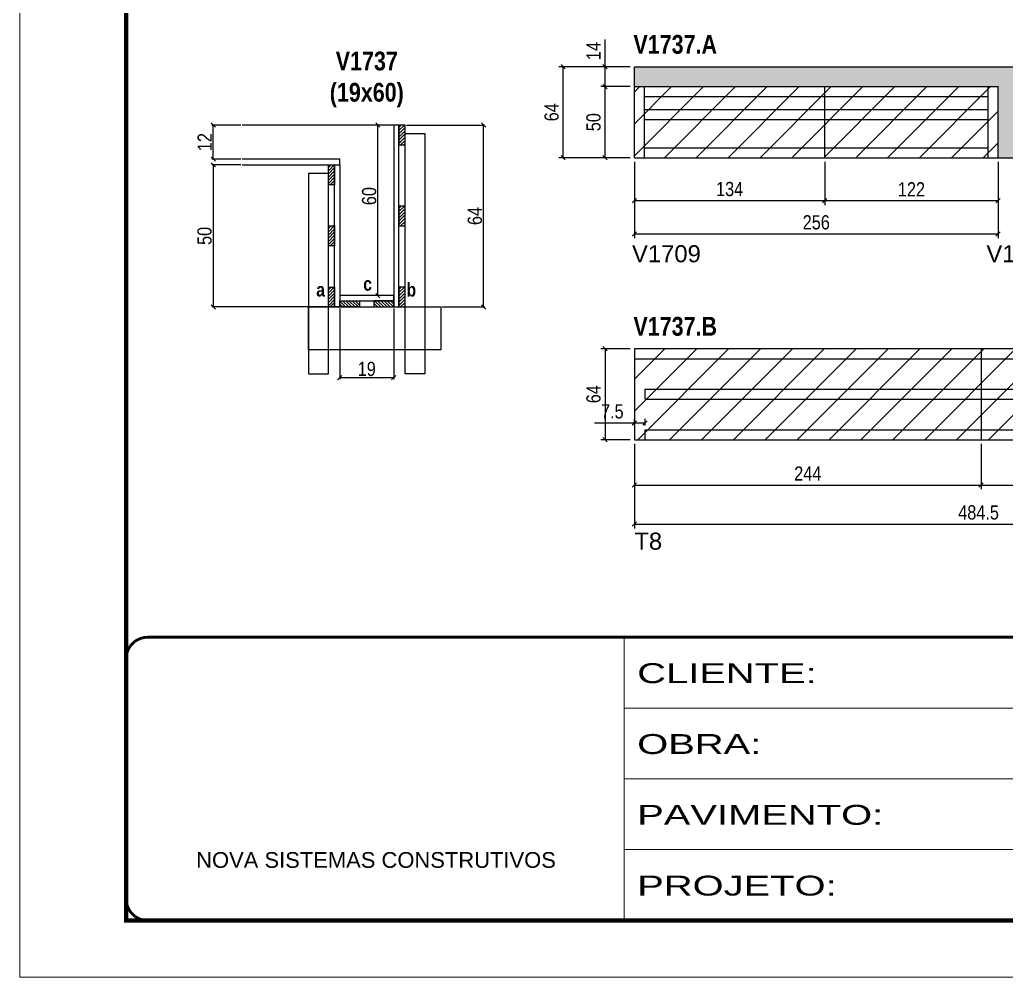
# Model space of a CAD drawing. Extents: x 3309 to 10008, y -2522 to 14608.
# Drawn here: x 3309 to 4004, y 6666 to 7340 of the extents above; entities that cross this region are included whole.
import ezdxf

# ---------------------------------------------------------------- set-up
doc = ezdxf.new("R2010")
doc.units = 0
doc.linetypes.add('CONTINUO', pattern=[0])
doc.linetypes.add('DASHED', pattern=[0.75, 0.5, -0.25])
for name, color, linetype in [('5', 5, 'Continuous'), ('COTA', 241, 'Continuous'), ('detalhes', 4, 'Continuous'), ('NOMENCLATURA', 7, 'Continuous'), ('Painéis', 200, 'Continuous'), ('SARR_2.2x7', 40, 'Continuous'), ('SARR_3.5x7', 81, 'Continuous')]:
    doc.layers.add(name, color=color, linetype=linetype)
for name, color, linetype, lineweight in [('CONCRETO', 251, 'Continuous', 25), ('Folhas', 255, 'Continuous', 9), ('Hachura', 251, 'Continuous', 9), ('SARRAFO DE PRESSAO', 251, 'DASHED', 9)]:
    doc.layers.add(name, color=color, linetype=linetype, lineweight=lineweight)
doc.styles.add('ARIAL', font='arial.ttf')
doc.styles.add('COTA TECNICA', font='techl___.ttf', dxfattribs={"height": 10})
doc.styles.add('COTA TECNICA 2X', font='techl___.ttf', dxfattribs={"height": 10})
doc.styles.get("Standard").update_dxf_attribs({"font": 'arial.ttf'})
doc.styles.add('TECNICA', font='techb___.ttf', dxfattribs={"height": 10})
doc.styles.add('Tecnologia', font='')
doc.styles.get('Tecnologia').set_extended_font_data('Forgotten Futurist')
doc.dimstyles.new('PAINEL', dxfattribs={"dimtxt": 10, "dimasz": 3, "dimexe": 3, "dimexo": 3, "dimgap": 3, "dimtad": 1, "dimdec": 1, "dimzin": 12, "dimdsep": 46, "dimtxsty": 'COTA TECNICA', "dimblk1": 'OBLIQUE', "dimblk2": 'OBLIQUE', "dimsah": 1, "dimcen": 0.9, "dimclrd": 4, "dimclre": 4, "dimclrt": 240, "dimadec": 1, "dimazin": 3, "dimtfac": 1, "dimtdec": 1, "dimtmove": 0, "dimatfit": 3, "dimfxl": 1, "dimtolj": 1, "dimtzin": 12, "dimarcsym": 0})
doc.dimstyles.new('SECAO', dxfattribs={"dimscale": 0.333333, "dimtxt": 5, "dimasz": 9, "dimexe": 3, "dimexo": 3, "dimgap": 3, "dimtad": 1, "dimdec": 1, "dimlfac": 0.5, "dimzin": 12, "dimdsep": 46, "dimtxsty": 'COTA TECNICA 2X', "dimblk1": 'OBLIQUE', "dimblk2": 'OBLIQUE', "dimsah": 1, "dimcen": 0.9, "dimclrd": 4, "dimclre": 4, "dimclrt": 240, "dimadec": 1, "dimazin": 3, "dimtfac": 1, "dimtdec": 1, "dimtmove": 0, "dimatfit": 3, "dimfxl": 1, "dimtolj": 1, "dimtzin": 12, "dimarcsym": 0})
pattern_1 = [(135, (36770.1903, -116374.1404), (-1.122532015, -1.122532015), [])]
pattern_2 = [(45, (-119985.518, -26083.5094), (-1.122532015, 1.122532015), [])]

# ---------------------------------------------------------------- blocks, each defined once
blk = doc.blocks.new('9999999999')
at = {"color": 30, "linetype": 'CONTINUO'}
for p, q in [((98564.56, 34230.21), (98564.56, 34429.45)), ((98564.56, 34379.64), (99583.98, 34379.64)), ((98564.56, 34329.83), (99487.98, 34329.83)), ((98564.56, 34280.02), (99487.98, 34280.02))]:
    blk.add_line(p, q, dxfattribs=at)
at = {"color": 30, "linetype": 'CONTINUO', "const_width": 2}
blk.add_lwpolyline([(99583.98, 34230.21), (99583.98, 34414.45, 0.414214), (99568.98, 34429.45), (98228.98, 34429.45, 0.414214), (98213.98, 34414.45), (98213.98, 34245.21, 0.414214), (98228.98, 34230.21), (99583.98, 34230.21)], format="xyb", dxfattribs=at)
at = {"layer": 'Folhas'}
blk.add_lwpolyline([(98138.98, 34190.21), (99623.98, 34190.21), (99623.98, 35240.21), (98138.98, 35240.21)], close=True, dxfattribs=at)
at = {"layer": 'Folhas', "color": 30, "const_width": 3}
blk.add_lwpolyline([(98213.98, 34230.21), (99583.98, 34230.21), (99583.98, 35200.21), (98213.98, 35200.21)], close=True, dxfattribs=at)
at = {"color": 7, "linetype": 'Continuous', "ltscale": 5, "style": 'ARIAL'}
blk.add_text('NOVA SISTEMAS CONSTRUTIVOS', height=11.0592, dxfattribs=at).set_placement((98263.19, 34267.21))
at = {"layer": 'Folhas', "color": 7, "style": 'Tecnologia', "width": 1.5}
for s, p in [('CLIENTE:', (98573.65, 34397.17)), ('OBRA:', (98573.65, 34347.31)), ('PAVIMENTO:', (98573.65, 34297.5)), ('PROJETO:', (98573.65, 34247.69))]:
    blk.add_text(s, height=14, dxfattribs=at).set_placement(p)
blk = doc.blocks.new('_Oblique')
at = {"color": 0, "linetype": 'ByBlock', "lineweight": -2}
blk.add_line((-0.5, -0.5), (0.5, 0.5), dxfattribs=at)
blk = doc.blocks.new('*D3317')
at = {"layer": 'COTA', "color": 4, "lineweight": -2, "transparency": 16777216}
for p, q in [((3534.65, 7137.03), (3534.65, 7087.28)), ((3572.65, 7137.03), (3572.65, 7087.28)), ((3572.65, 7088.28), (3534.65, 7088.28))]:
    blk.add_line(p, q, dxfattribs=at)
at = {"layer": 'Defpoints', "color": 0, "transparency": 16777216}
for p in [(3534.65, 7138.03), (3572.65, 7138.03), (3534.65, 7088.28)]:
    blk.add_point(p, dxfattribs=at)
at = {"layer": 'COTA', "color": 4, "lineweight": -2, "transparency": 16777216, "xscale": 3, "yscale": 3, "zscale": 3, "rotation": 180}
blk.add_blockref('_Oblique', (3534.65, 7088.28), dxfattribs=at)
at = {"layer": 'COTA', "color": 4, "lineweight": -2, "transparency": 16777216, "xscale": 3, "yscale": 3, "zscale": 3}
blk.add_blockref('_Oblique', (3572.65, 7088.28), dxfattribs=at)
at = {"layer": 'COTA', "color": 240, "transparency": 16777216, "insert": (3553.65, 7094.37), "char_height": 10, "attachment_point": 5, "style": 'COTA TECNICA 2X'}
blk.add_mtext('\\A1;19', dxfattribs=at)
blk = doc.blocks.new('*D3318')
at = {"layer": 'COTA', "color": 4, "lineweight": -2, "transparency": 16777216}
for p, q in [((3464.95, 7238.03), (3444.6, 7238.03)), ((3445.6, 7238.03), (3445.6, 7138.03)), ((3525.65, 7138.03), (3444.6, 7138.03))]:
    blk.add_line(p, q, dxfattribs=at)
at = {"layer": 'Defpoints', "color": 0, "transparency": 16777216}
for p in [(3465.95, 7238.03), (3445.6, 7138.03), (3526.65, 7138.03, 0)]:
    blk.add_point(p, dxfattribs=at)
at = {"layer": 'COTA', "color": 4, "lineweight": -2, "transparency": 16777216, "xscale": 3, "yscale": 3, "zscale": 3}
for p, rotation in [((3445.6, 7238.03), 90), ((3445.6, 7138.03), 270)]:
    blk.add_blockref('_Oblique', p, dxfattribs=dict(at, rotation=rotation))
at = {"layer": 'COTA', "color": 240, "transparency": 16777216, "insert": (3439.49, 7188.03), "char_height": 10, "attachment_point": 5, "rotation": 90, "style": 'COTA TECNICA 2X'}
blk.add_mtext('\\A1;50', dxfattribs=at)
blk = doc.blocks.new('*D3319')
at = {"layer": 'COTA', "color": 4, "lineweight": -2, "transparency": 16777216}
for p, q in [((3571.65, 7266.03), (3560.48, 7266.03)), ((3561.48, 7146.03), (3561.48, 7266.03)), ((3571.65, 7146.03), (3560.48, 7146.03))]:
    blk.add_line(p, q, dxfattribs=at)
at = {"layer": 'Defpoints', "color": 0, "transparency": 16777216}
for p in [(3561.48, 7266.03), (3572.65, 7266.03), (3572.65, 7146.03)]:
    blk.add_point(p, dxfattribs=at)
at = {"layer": 'COTA', "color": 4, "lineweight": -2, "transparency": 16777216, "xscale": 3, "yscale": 3, "zscale": 3}
for p, rotation in [((3561.48, 7266.03), 90), ((3561.48, 7146.03), 270)]:
    blk.add_blockref('_Oblique', p, dxfattribs=dict(at, rotation=rotation))
at = {"layer": 'COTA', "color": 240, "transparency": 16777216, "insert": (3555.37, 7216.03), "char_height": 10, "attachment_point": 5, "rotation": 90, "style": 'COTA TECNICA 2X'}
blk.add_mtext('\\A1;60', dxfattribs=at)
blk = doc.blocks.new('*D3329')
at = {"layer": 'COTA', "color": 4, "lineweight": -2, "transparency": 16777216}
for p, q in [((3464.95, 7266.03), (3444.6, 7266.03)), ((3445.6, 7242.03), (3445.6, 7266.03)), ((3464.95, 7242.03), (3444.6, 7242.03))]:
    blk.add_line(p, q, dxfattribs=at)
at = {"layer": 'Defpoints', "color": 0, "transparency": 16777216}
for p in [(3445.6, 7266.03), (3465.95, 7266.03), (3465.95, 7242.03)]:
    blk.add_point(p, dxfattribs=at)
at = {"layer": 'COTA', "color": 4, "lineweight": -2, "transparency": 16777216, "xscale": 3, "yscale": 3, "zscale": 3}
for p, rotation in [((3445.6, 7266.03), 90), ((3445.6, 7242.03), 270)]:
    blk.add_blockref('_Oblique', p, dxfattribs=dict(at, rotation=rotation))
at = {"layer": 'COTA', "color": 240, "transparency": 16777216, "insert": (3439.55, 7254.03), "char_height": 10, "attachment_point": 5, "rotation": 90, "style": 'COTA TECNICA 2X'}
blk.add_mtext('\\A1;12', dxfattribs=at)
blk = doc.blocks.new('*D3330')
at = {"layer": 'COTA', "color": 4, "lineweight": -2, "transparency": 16777216}
for p, q in [((3581.65, 7266.03), (3636.9, 7266.03)), ((3635.9, 7138.03), (3635.9, 7266.03)), ((3606.84, 7138.03), (3636.9, 7138.03))]:
    blk.add_line(p, q, dxfattribs=at)
at = {"layer": 'Defpoints', "color": 0, "transparency": 16777216}
for p in [(3580.65, 7266.03), (3635.9, 7266.03), (3605.84, 7138.03)]:
    blk.add_point(p, dxfattribs=at)
at = {"layer": 'COTA', "color": 4, "lineweight": -2, "transparency": 16777216, "xscale": 3, "yscale": 3, "zscale": 3}
for p, rotation in [((3635.9, 7266.03), 90), ((3635.9, 7138.03), 270)]:
    blk.add_blockref('_Oblique', p, dxfattribs=dict(at, rotation=rotation))
at = {"layer": 'COTA', "color": 240, "transparency": 16777216, "insert": (3629.8, 7202.03), "char_height": 10, "attachment_point": 5, "rotation": 90, "style": 'COTA TECNICA 2X'}
blk.add_mtext('\\A1;64', dxfattribs=at)
blk = doc.blocks.new('*D3331')
at = {"layer": 'COTA', "color": 4, "linetype": 'ByBlock', "lineweight": -2, "transparency": 16777216}
for p, q in [((3742.11, 7240.05), (3742.11, 7186.43)), ((3998.11, 7240.05), (3998.11, 7186.43)), ((3742.11, 7189.43), (3998.11, 7189.43))]:
    blk.add_line(p, q, dxfattribs=at)
at = {"layer": 'Defpoints', "color": 0, "linetype": 'ByBlock', "transparency": 16777216}
for p in [(3742.11, 7243.05), (3998.11, 7243.05), (3998.11, 7189.43)]:
    blk.add_point(p, dxfattribs=at)
at = {"layer": 'COTA', "color": 4, "linetype": 'ByBlock', "lineweight": -2, "transparency": 16777216, "xscale": 3, "yscale": 3, "zscale": 3, "rotation": 180}
blk.add_blockref('_Oblique', (3742.11, 7189.43), dxfattribs=at)
at = {"layer": 'COTA', "color": 4, "linetype": 'ByBlock', "lineweight": -2, "transparency": 16777216, "xscale": 3, "yscale": 3, "zscale": 3}
blk.add_blockref('_Oblique', (3998.11, 7189.43), dxfattribs=at)
at = {"layer": 'COTA', "color": 240, "linetype": 'ByBlock', "transparency": 16777216, "insert": (3870.11, 7197.54), "char_height": 10, "attachment_point": 5, "style": 'COTA TECNICA'}
blk.add_mtext('\\A1;256', dxfattribs=at)
blk = doc.blocks.new('*D3332')
at = {"layer": 'COTA', "color": 4, "lineweight": -2, "transparency": 16777216}
for p, q in [((3876.11, 7240.05), (3876.11, 7209.74)), ((3998.11, 7240.05), (3998.11, 7209.74)), ((3998.11, 7212.74), (3876.11, 7212.74))]:
    blk.add_line(p, q, dxfattribs=at)
at = {"layer": 'Defpoints', "color": 0, "transparency": 16777216}
for p in [(3876.11, 7243.05), (3998.11, 7243.05), (3876.11, 7212.74)]:
    blk.add_point(p, dxfattribs=at)
at = {"layer": 'COTA', "color": 4, "lineweight": -2, "transparency": 16777216, "xscale": 3, "yscale": 3, "zscale": 3, "rotation": 180}
blk.add_blockref('_Oblique', (3876.11, 7212.74), dxfattribs=at)
at = {"layer": 'COTA', "color": 4, "lineweight": -2, "transparency": 16777216, "xscale": 3, "yscale": 3, "zscale": 3}
blk.add_blockref('_Oblique', (3998.11, 7212.74), dxfattribs=at)
at = {"layer": 'COTA', "color": 240, "transparency": 16777216, "insert": (3937.11, 7220.8), "char_height": 10, "attachment_point": 5, "style": 'COTA TECNICA'}
blk.add_mtext('\\A1;122', dxfattribs=at)
blk = doc.blocks.new('*D3333')
at = {"layer": 'COTA', "color": 4, "lineweight": -2, "transparency": 16777216}
for p, q in [((3742.11, 7240.05), (3742.11, 7209.74)), ((3876.11, 7240.05), (3876.11, 7209.74)), ((3876.11, 7212.74), (3742.11, 7212.74))]:
    blk.add_line(p, q, dxfattribs=at)
at = {"layer": 'Defpoints', "color": 0, "transparency": 16777216}
for p in [(3742.11, 7243.05), (3876.11, 7243.05), (3742.11, 7212.74)]:
    blk.add_point(p, dxfattribs=at)
at = {"layer": 'COTA', "color": 4, "lineweight": -2, "transparency": 16777216, "xscale": 3, "yscale": 3, "zscale": 3, "rotation": 180}
blk.add_blockref('_Oblique', (3742.11, 7212.74), dxfattribs=at)
at = {"layer": 'COTA', "color": 4, "lineweight": -2, "transparency": 16777216, "xscale": 3, "yscale": 3, "zscale": 3}
blk.add_blockref('_Oblique', (3876.11, 7212.74), dxfattribs=at)
at = {"layer": 'COTA', "color": 240, "transparency": 16777216, "insert": (3809.11, 7220.96), "char_height": 10, "attachment_point": 5, "style": 'COTA TECNICA'}
blk.add_mtext('\\A1;134', dxfattribs=at)
blk = doc.blocks.new('*D3334')
at = {"layer": 'COTA', "color": 4, "lineweight": -2, "transparency": 16777216}
for p, q in [((3739.11, 7293.05), (3718.43, 7293.05)), ((3721.43, 7243.05), (3721.43, 7293.05)), ((3739.11, 7243.05), (3718.43, 7243.05))]:
    blk.add_line(p, q, dxfattribs=at)
at = {"layer": 'Defpoints', "color": 0, "transparency": 16777216}
for p in [(3721.43, 7293.05), (3742.11, 7293.05, 0), (3742.11, 7243.05, 0)]:
    blk.add_point(p, dxfattribs=at)
at = {"layer": 'COTA', "color": 4, "lineweight": -2, "transparency": 16777216, "xscale": 3, "yscale": 3, "zscale": 3}
for p, rotation in [((3721.43, 7293.05), 90), ((3721.43, 7243.05), 270)]:
    blk.add_blockref('_Oblique', p, dxfattribs=dict(at, rotation=rotation))
at = {"layer": 'COTA', "color": 240, "transparency": 16777216, "insert": (3713.32, 7268.05), "char_height": 10, "attachment_point": 5, "rotation": 90, "style": 'COTA TECNICA'}
blk.add_mtext('\\A1;50', dxfattribs=at)
blk = doc.blocks.new('*D3360')
at = {"layer": 'COTA', "color": 4, "lineweight": -2, "transparency": 16777216}
for p, q in [((3742.11, 7041.66), (3742.11, 6982.28)), ((4226.61, 7041.66), (4226.61, 6982.28)), ((3742.11, 6985.28), (4226.61, 6985.28))]:
    blk.add_line(p, q, dxfattribs=at)
at = {"layer": 'Defpoints', "color": 0, "transparency": 16777216}
for p in [(3742.11, 7044.66), (4226.61, 7044.66), (4226.61, 6985.28)]:
    blk.add_point(p, dxfattribs=at)
at = {"layer": 'COTA', "color": 4, "lineweight": -2, "transparency": 16777216, "xscale": 3, "yscale": 3, "zscale": 3, "rotation": 180}
blk.add_blockref('_Oblique', (3742.11, 6985.28), dxfattribs=at)
at = {"layer": 'COTA', "color": 4, "lineweight": -2, "transparency": 16777216, "xscale": 3, "yscale": 3, "zscale": 3}
blk.add_blockref('_Oblique', (4226.61, 6985.28), dxfattribs=at)
at = {"layer": 'COTA', "color": 240, "transparency": 16777216, "insert": (3984.36, 6993.41), "char_height": 10, "attachment_point": 5, "style": 'COTA TECNICA'}
blk.add_mtext('\\A1;484.5', dxfattribs=at)
blk = doc.blocks.new('*D3361')
at = {"layer": 'COTA', "color": 4, "lineweight": -2, "transparency": 16777216}
for p, q in [((3742.11, 7041.66), (3742.11, 7009.76)), ((3986.11, 7041.66), (3986.11, 7009.76)), ((3742.11, 7012.76), (3986.11, 7012.76))]:
    blk.add_line(p, q, dxfattribs=at)
at = {"layer": 'Defpoints', "color": 0, "transparency": 16777216}
for p in [(3742.11, 7044.66), (3986.11, 7044.66), (3986.11, 7012.76)]:
    blk.add_point(p, dxfattribs=at)
at = {"layer": 'COTA', "color": 4, "lineweight": -2, "transparency": 16777216, "xscale": 3, "yscale": 3, "zscale": 3, "rotation": 180}
blk.add_blockref('_Oblique', (3742.11, 7012.76), dxfattribs=at)
at = {"layer": 'COTA', "color": 4, "lineweight": -2, "transparency": 16777216, "xscale": 3, "yscale": 3, "zscale": 3}
blk.add_blockref('_Oblique', (3986.11, 7012.76), dxfattribs=at)
at = {"layer": 'COTA', "color": 240, "transparency": 16777216, "insert": (3864.11, 7020.83), "char_height": 10, "attachment_point": 5, "style": 'COTA TECNICA'}
blk.add_mtext('\\A1;244', dxfattribs=at)
blk = doc.blocks.new('*D3362')
at = {"layer": 'COTA', "color": 4, "lineweight": -2, "transparency": 16777216}
for p, q in [((3986.11, 7041.66), (3986.11, 7009.76)), ((4226.61, 7041.66), (4226.61, 7009.76)), ((3986.11, 7012.76), (4226.61, 7012.76))]:
    blk.add_line(p, q, dxfattribs=at)
at = {"layer": 'Defpoints', "color": 0, "transparency": 16777216}
for p in [(3986.11, 7044.66), (4226.61, 7044.66), (4226.61, 7012.76)]:
    blk.add_point(p, dxfattribs=at)
at = {"layer": 'COTA', "color": 4, "lineweight": -2, "transparency": 16777216, "xscale": 3, "yscale": 3, "zscale": 3, "rotation": 180}
blk.add_blockref('_Oblique', (3986.11, 7012.76), dxfattribs=at)
at = {"layer": 'COTA', "color": 4, "lineweight": -2, "transparency": 16777216, "xscale": 3, "yscale": 3, "zscale": 3}
blk.add_blockref('_Oblique', (4226.61, 7012.76), dxfattribs=at)
at = {"layer": 'COTA', "color": 240, "transparency": 16777216, "insert": (4106.36, 7020.87), "char_height": 10, "attachment_point": 5, "style": 'COTA TECNICA'}
blk.add_mtext('\\A1;240.5', dxfattribs=at)
blk = doc.blocks.new('*D3363')
at = {"layer": 'COTA', "color": 4, "lineweight": -2, "transparency": 16777216}
for p, q in [((3739.11, 7108.66), (3718.43, 7108.66)), ((3721.43, 7108.66), (3721.43, 7044.66)), ((3739.11, 7044.66), (3718.43, 7044.66))]:
    blk.add_line(p, q, dxfattribs=at)
at = {"layer": 'Defpoints', "color": 0, "transparency": 16777216}
for p in [(3742.11, 7108.66), (3721.43, 7044.66), (3742.11, 7044.66)]:
    blk.add_point(p, dxfattribs=at)
at = {"layer": 'COTA', "color": 4, "lineweight": -2, "transparency": 16777216, "xscale": 3, "yscale": 3, "zscale": 3}
for p, rotation in [((3721.43, 7108.66), 90), ((3721.43, 7044.66), 270)]:
    blk.add_blockref('_Oblique', p, dxfattribs=dict(at, rotation=rotation))
at = {"layer": 'COTA', "color": 240, "transparency": 16777216, "insert": (3713.33, 7076.66), "char_height": 10, "attachment_point": 5, "rotation": 90, "style": 'COTA TECNICA'}
blk.add_mtext('\\A1;64', dxfattribs=at)
blk = doc.blocks.new('*D3369')
at = {"layer": 'COTA', "color": 4, "lineweight": -2, "transparency": 16777216}
for p, q in [((3742.11, 7056.38), (3713.96, 7056.38)), ((3742.11, 7054.66), (3742.11, 7059.38)), ((3749.61, 7056.38), (3742.11, 7056.38)), ((3749.61, 7054.66), (3749.61, 7059.38))]:
    blk.add_line(p, q, dxfattribs=at)
at = {"layer": 'Defpoints', "color": 0, "transparency": 16777216}
for p in [(3742.11, 7056.38), (3742.11, 7051.66, 0), (3749.61, 7051.66, 0)]:
    blk.add_point(p, dxfattribs=at)
at = {"layer": 'COTA', "color": 4, "lineweight": -2, "transparency": 16777216, "xscale": 3, "yscale": 3, "zscale": 3, "rotation": 180}
blk.add_blockref('_Oblique', (3742.11, 7056.38), dxfattribs=at)
at = {"layer": 'COTA', "color": 4, "lineweight": -2, "transparency": 16777216, "xscale": 3, "yscale": 3, "zscale": 3}
blk.add_blockref('_Oblique', (3749.61, 7056.38), dxfattribs=at)
at = {"layer": 'COTA', "color": 240, "transparency": 16777216, "insert": (3726.53, 7064.49), "char_height": 10, "attachment_point": 5, "style": 'COTA TECNICA'}
blk.add_mtext('\\A1;7.5', dxfattribs=at)
blk = doc.blocks.new('*D3370')
at = {"layer": 'COTA', "color": 4, "lineweight": -2, "transparency": 16777216}
for p, q in [((3721.43, 7307.05), (3721.43, 7326.17)), ((3739.11, 7307.05), (3718.43, 7307.05)), ((3721.43, 7293.05), (3721.43, 7307.05)), ((3739.11, 7293.05), (3718.43, 7293.05))]:
    blk.add_line(p, q, dxfattribs=at)
at = {"layer": 'Defpoints', "color": 0, "transparency": 16777216}
for p in [(3721.43, 7307.05), (3742.11, 7307.05, 0), (3742.11, 7293.05, 0)]:
    blk.add_point(p, dxfattribs=at)
at = {"layer": 'COTA', "color": 4, "lineweight": -2, "transparency": 16777216, "xscale": 3, "yscale": 3, "zscale": 3}
for p, rotation in [((3721.43, 7307.05), 90), ((3721.43, 7293.05), 270)]:
    blk.add_blockref('_Oblique', p, dxfattribs=dict(at, rotation=rotation))
at = {"layer": 'COTA', "color": 240, "transparency": 16777216, "insert": (3713.35, 7318.11), "char_height": 10, "attachment_point": 5, "rotation": 90, "style": 'COTA TECNICA'}
blk.add_mtext('\\A1;14', dxfattribs=at)
blk = doc.blocks.new('*D3371')
at = {"layer": 'COTA', "color": 4, "lineweight": -2, "transparency": 16777216}
for p, q in [((3739.11, 7307.05), (3688.91, 7307.05)), ((3691.91, 7243.05), (3691.91, 7307.05)), ((3739.11, 7243.05), (3688.91, 7243.05))]:
    blk.add_line(p, q, dxfattribs=at)
at = {"layer": 'Defpoints', "color": 0, "transparency": 16777216}
for p in [(3691.91, 7307.05), (3742.11, 7307.05, 0), (3742.11, 7243.05, 0)]:
    blk.add_point(p, dxfattribs=at)
at = {"layer": 'COTA', "color": 4, "lineweight": -2, "transparency": 16777216, "xscale": 3, "yscale": 3, "zscale": 3}
for p, rotation in [((3691.91, 7307.05), 90), ((3691.91, 7243.05), 270)]:
    blk.add_blockref('_Oblique', p, dxfattribs=dict(at, rotation=rotation))
at = {"layer": 'COTA', "color": 240, "transparency": 16777216, "insert": (3683.81, 7275.05), "char_height": 10, "attachment_point": 5, "rotation": 90, "style": 'COTA TECNICA'}
blk.add_mtext('\\A1;64', dxfattribs=at)

msp = doc.modelspace()

# ---------------------------------------------------------------- hatches: boundary and pattern name
at = {"layer": 'COTA'}
h = msp.add_hatch(dxfattribs=at)
h.set_pattern_fill('AR-CONC', color=256, scale=0.03)
h.paths.add_polyline_path([(4028.11, 7293.05), (4088.61, 7293.05), (4088.61, 7243.05), (4118.61, 7243.05), (4118.61, 7293.05), (4606.61, 7293.05), (4606.61, 7307.05), (3742.11, 7307.05), (3742.11, 7293.05), (3998.11, 7293.05), (3998.11, 7243.05), (4028.11, 7243.05)])
at = {"layer": 'Hachura', "linetype": 'ByBlock'}
h = msp.add_hatch(dxfattribs=at)
h.set_pattern_fill('ANSI31', color=256, scale=5)
h.paths.add_polyline_path([(3876.11, 7243.05), (3876.11, 7293.05), (3742.11, 7293.05), (3742.11, 7243.05)])
h.paths.add_polyline_path([(3998.11, 7293.05), (3876.11, 7293.05), (3876.11, 7243.05), (3998.11, 7243.05)])
h.paths.add_polyline_path([(4088.61, 7293.05), (4028.11, 7293.05), (4028.11, 7243.05), (4088.61, 7243.05)])
h.paths.add_polyline_path([(4118.61, 7293.05), (4118.61, 7243.05), (4362.61, 7243.05), (4362.61, 7293.05)])
h.paths.add_polyline_path([(4362.61, 7293.05), (4362.61, 7243.05), (4606.61, 7243.05), (4606.61, 7293.05)])
h.paths.add_polyline_path([(4500.61, 7108.66), (4500.61, 7044.66), (4596.11, 7044.66), (4596.11, 7108.66)])
h.paths.add_polyline_path([(4500.61, 7044.66), (4500.61, 7108.66), (4256.61, 7108.66), (4256.61, 7044.66)])
h.paths.add_polyline_path([(4226.61, 7044.66), (4226.61, 7108.66), (3986.11, 7108.66), (3986.11, 7044.66)])
h.paths.add_polyline_path([(3986.11, 7044.66), (3986.11, 7108.66), (3742.11, 7108.66), (3742.11, 7044.66)])
at = {"layer": 'SARR_2.2x7'}
h = msp.add_hatch(dxfattribs=at)
h.set_pattern_fill('ANSI31', color=256, scale=0.5)
h.set_pattern_definition([(45, (-119985.518, -25969.5094), (-1.122532015, 1.122532015), [])])
h.paths.add_polyline_path([(3580.65, 7252.03), (3576.25, 7252.03), (3576.25, 7266.03), (3580.65, 7266.03)])
h = msp.add_hatch(dxfattribs=at)
h.set_pattern_fill('ANSI31', color=256, scale=0.5)
h.set_pattern_definition([(45, (-119985.518, -25997.5094), (-1.122532015, 1.122532015), [])])
h.paths.add_polyline_path([(3526.65, 7224.03), (3531.05, 7224.03), (3531.05, 7238.03), (3526.65, 7238.03)])
h = msp.add_hatch(dxfattribs=at)
h.set_pattern_fill('ANSI31', color=256, scale=0.5)
h.set_pattern_definition([(45, (-119985.518, -26026.5094), (-1.122532015, 1.122532015), [])])
h.paths.add_polyline_path([(3580.65, 7195.03), (3576.25, 7195.03), (3576.25, 7209.03), (3580.65, 7209.03)])
h = msp.add_hatch(dxfattribs=at)
h.set_pattern_fill('ANSI31', color=256, scale=0.5)
h.set_pattern_definition([(45, (-119985.518, -26040.5094), (-1.122532015, 1.122532015), [])])
h.paths.add_polyline_path([(3526.65, 7181.03), (3531.05, 7181.03), (3531.05, 7195.03), (3526.65, 7195.03)])
h = msp.add_hatch(dxfattribs=at)
h.set_pattern_fill('ANSI31', color=256, scale=0.5)
h.set_pattern_definition(pattern_2)
h.paths.add_polyline_path([(3526.65, 7138.03), (3531.05, 7138.03), (3531.05, 7152.03), (3526.65, 7152.03)])
h = msp.add_hatch(dxfattribs=at)
h.set_pattern_fill('ANSI31', color=256, scale=0.5)
h.set_pattern_definition(pattern_2)
h.paths.add_polyline_path([(3580.65, 7138.03), (3576.25, 7138.03), (3576.25, 7152.03), (3580.65, 7152.03)])
h = msp.add_hatch(dxfattribs=at)
h.set_pattern_fill('ANSI31', color=256, scale=0.5, angle=90)
h.set_pattern_definition(pattern_1)
h.paths.add_polyline_path([(3548.65, 7138.03), (3548.65, 7142.43), (3534.65, 7142.43), (3534.65, 7138.03)])
h = msp.add_hatch(dxfattribs=at)
h.set_pattern_fill('ANSI31', color=256, scale=0.5, angle=90)
h.set_pattern_definition(pattern_1)
h.paths.add_polyline_path([(3558.65, 7142.43), (3558.65, 7138.03), (3572.65, 7138.03), (3572.65, 7142.43)])

# ---------------------------------------------------------------- linework, layer by layer
at = {"layer": 'CONCRETO', "linetype": 'Continuous'}
msp.add_line((3580.65, 7266.03), (3465.95, 7266.03), dxfattribs=at)
at = {"layer": 'COTA'}
for p, q in [((3742.11, 7307.05, 0), (4606.61, 7307.05, 0)), ((3742.11, 7293.05, 0), (3742.11, 7307.05, 0)), ((3998.11, 7243.05, 0), (4028.11, 7243.05, 0))]:
    msp.add_line(p, q, dxfattribs=at)
at = {"layer": 'Painéis', "linetype": 'ByBlock'}
for p, q in [((3742.11, 7293.05, 0), (3998.11, 7293.05, 0)), ((3742.11, 7243.05, 0), (3742.11, 7293.05, 0)), ((3876.11, 7243.05, 0), (3876.11, 7293.05, 0)), ((3998.11, 7243.05, 0), (3998.11, 7293.05, 0)), ((3742.11, 7243.05, 0), (3998.11, 7243.05, 0)), ((4226.61, 7108.66, 0), (3742.11, 7108.66, 0)), ((3742.11, 7108.66, 0), (3742.11, 7044.66, 0)), ((3986.11, 7108.66, 0), (3986.11, 7044.66, 0)), ((3742.11, 7044.66, 0), (4226.61, 7044.66, 0))]:
    msp.add_line(p, q, dxfattribs=at)
at = {"layer": 'Painéis', "linetype": 'Continuous'}
for points in [[(3576.25, 7138.03), (3576.25, 7266.03), (3572.65, 7266.03), (3572.65, 7138.03)], [(3531.05, 7138.03), (3531.05, 7238.03), (3534.65, 7238.03), (3534.65, 7138.03)], [(3572.65, 7146.03), (3534.65, 7146.03), (3534.65, 7142.43), (3572.65, 7142.43)]]:
    msp.add_lwpolyline(points, close=True, dxfattribs=at)
at = {"layer": 'Painéis', "linetype": 'Continuous', "elevation": 0}
msp.add_lwpolyline([(3465.95, 7238.03), (3534.65, 7238.03), (3534.65, 7242.03), (3465.95, 7242.03)], dxfattribs=at)
at = {"layer": 'SARR_2.2x7', "linetype": 'Continuous'}
for p, q in [((3749.11, 7243.05, 0), (3749.11, 7293.05, 0)), ((3991.11, 7243.05, 0), (3991.11, 7293.05, 0)), ((3749.11, 7286.05, 0), (3876.11, 7286.05, 0)), ((3876.11, 7286.05, 0), (3991.11, 7286.05, 0)), ((3749.11, 7276.98, 0), (3876.11, 7276.98, 0)), ((3876.11, 7276.98, 0), (3991.11, 7276.98, 0)), ((3749.11, 7269.98, 0), (3876.11, 7269.98, 0)), ((3876.11, 7269.98, 0), (3991.11, 7269.98, 0)), ((3749.11, 7250.05, 0), (3876.11, 7250.05, 0)), ((3876.11, 7250.05, 0), (3991.11, 7250.05, 0)), ((3742.11, 7101.66, 0), (3986.11, 7101.66, 0)), ((3986.11, 7101.66, 0), (4226.61, 7101.66, 0)), ((3749.61, 7073.21, 0), (3749.61, 7080.21, 0)), ((3749.61, 7080.21, 0), (3986.11, 7080.21, 0)), ((3986.11, 7080.21, 0), (4219.11, 7080.21, 0)), ((3749.61, 7073.21, 0), (3986.11, 7073.21, 0)), ((3986.11, 7073.21, 0), (4219.11, 7073.21, 0)), ((3749.61, 7044.66, 0), (3749.61, 7051.66, 0)), ((3749.61, 7051.66, 0), (3986.11, 7051.66, 0)), ((3986.11, 7051.66, 0), (4219.11, 7051.66, 0))]:
    msp.add_line(p, q, dxfattribs=at)
at = {"layer": 'SARR_2.2x7'}
for points in [[(3576.25, 7266.03), (3576.25, 7252.03), (3580.65, 7252.03), (3580.65, 7266.03)], [(3531.05, 7238.03), (3531.05, 7224.03), (3526.65, 7224.03), (3526.65, 7238.03)], [(3576.25, 7209.03), (3576.25, 7195.03), (3580.65, 7195.03), (3580.65, 7209.03)], [(3531.05, 7195.03), (3531.05, 7181.03), (3526.65, 7181.03), (3526.65, 7195.03)], [(3531.05, 7152.03), (3531.05, 7138.03), (3526.65, 7138.03), (3526.65, 7152.03)], [(3576.25, 7152.03), (3576.25, 7138.03), (3580.65, 7138.03), (3580.65, 7152.03)], [(3534.65, 7142.43), (3548.65, 7142.43), (3548.65, 7138.03), (3534.65, 7138.03)], [(3572.65, 7142.43), (3558.65, 7142.43), (3558.65, 7138.03), (3572.65, 7138.03)]]:
    msp.add_lwpolyline(points, close=True, dxfattribs=at)
at = {"layer": 'SARR_3.5x7'}
for points in [[(3580.65, 7260.03), (3594.65, 7260.03), (3594.65, 7091.05), (3580.65, 7091.05)], [(3526.65, 7232.03), (3512.65, 7232.03), (3512.65, 7091.05), (3526.65, 7091.05)], [(3512.65, 7138.03), (3605.84, 7138.03), (3605.84, 7107.94), (3512.65, 7107.94)]]:
    msp.add_lwpolyline(points, close=True, dxfattribs=at)

# ---------------------------------------------------------------- block references
at = {"layer": 'SARRAFO DE PRESSAO', "color": 6, "linetype": 'ByBlock'}
msp.add_blockref('9999999999', (-94829.61, -27523.8), dxfattribs=at)

# ---------------------------------------------------------------- texts
at = {"layer": '5', "linetype": 'Continuous'}
for s, rotation, p in [('V1709', 0.00004, (3740.38, 7169.48, 0)), ('V1717', 0.00004, (3989.89, 7169.48, 0)), ('T8', 359.99996, (3742.04, 6967.27, 0))]:
    msp.add_text(s, height=12, rotation=rotation, dxfattribs=at).set_placement(p)
at = {"layer": 'detalhes', "style": 'TECNICA'}
for s, p in [('c', (3551.2, 7149.5)), ('b', (3581.69, 7145.38)), ('a', (3518.13, 7145.39))]:
    msp.add_text(s, height=9.6, dxfattribs=at).set_placement(p)
at = {"layer": 'NOMENCLATURA', "style": 'TECNICA'}
for s, p in [('V1737.A', (3741.39, 7316.24, 0)), ('V1737.B', (3741.39, 7117.85, 0))]:
    msp.add_text(s, height=13.2, dxfattribs=at).set_placement(p)
at = {"layer": 'NOMENCLATURA', "insert": (3553.68, 7317.72), "char_height": 13.2, "attachment_point": 2, "style": 'TECNICA'}
msp.add_mtext_dynamic_manual_height_columns('V1737\\P(19x60)', width=300.2766, gutter_width=1, heights=[0], dxfattribs=at)

# ---------------------------------------------------------------- dimensions: what is measured, and where the dimension line sits
at = {"layer": 'COTA'}
for base, p1, p2, angle, dimstyle, picture, middle in [((3721.43, 7307.05), (3742.11, 7293.05, 0), (3742.11, 7307.05, 0), 90, 'PAINEL', '*D3370', (3713.35, 7318.11)), ((3691.91, 7307.05), (3742.11, 7243.05, 0), (3742.11, 7307.05, 0), 90, 'PAINEL', '*D3371', (3683.81, 7275.05)), ((3721.43, 7293.05), (3742.11, 7243.05, 0), (3742.11, 7293.05, 0), 90, 'PAINEL', '*D3334', (3713.32, 7268.05)), ((3445.6, 7266.03), (3465.95, 7242.03), (3465.95, 7266.03), 90, 'SECAO', '*D3329', (3439.55, 7254.03)), ((3635.9, 7266.03), (3605.84, 7138.03), (3580.65, 7266.03), 90, 'SECAO', '*D3330', (3629.8, 7202.03)), ((3445.6, 7138.03, 0), (3465.95, 7238.03), (3526.65, 7138.03), 90, 'SECAO', '*D3318', (3439.49, 7188.03, 0)), ((3876.11, 7212.74, 0), (3998.11, 7243.05, 0), (3876.11, 7243.05, 0), 180, 'PAINEL', '*D3332', (3937.11, 7220.8, 0)), ((3721.43, 7044.66, 0), (3742.11, 7108.66, 0), (3742.11, 7044.66, 0), 90, 'PAINEL', '*D3363', (3713.33, 7076.66, 0)), ((4226.61, 6985.28, 0), (3742.11, 7044.66, 0), (4226.61, 7044.66, 0), 180, 'PAINEL', '*D3360', (3984.36, 6993.41, 0))]:
    dim = msp.add_linear_dim(base=base, p1=p1, p2=p2, angle=angle, dimstyle=dimstyle, dxfattribs=at)
    dim.commit()
    dim.dimension.update_dxf_attribs({"geometry": picture, "text_midpoint": middle})
for base, p1, p2, angle, picture, middle in [((3561.48, 7266.03), (3572.65, 7146.03), (3572.65, 7266.03), 90, '*D3319', (3561.48, 7216.03)), ((3534.65, 7088.28), (3572.65, 7138.03), (3534.65, 7138.03), 180, '*D3317', (3553.65, 7088.28))]:
    dim = msp.add_linear_dim(base=base, p1=p1, p2=p2, angle=angle, dimstyle='SECAO', dxfattribs=at)
    dim.commit()
    dim.dimension.update_dxf_attribs({"geometry": picture, "text_midpoint": middle, "dimtype": 160})
at = {"layer": 'COTA', "linetype": 'ByBlock'}
dim = msp.add_linear_dim(base=(3998.11, 7189.43, 0), p1=(3742.11, 7243.05, 0), p2=(3998.11, 7243.05, 0), dimstyle='PAINEL', dxfattribs=at)
dim.commit()
dim.dimension.update_dxf_attribs({"geometry": '*D3331', "text_midpoint": (3870.11, 7197.54, 0)})
at = {"layer": 'COTA'}
dim = msp.add_linear_dim(base=(3742.11, 7212.74, 0), p1=(3876.11, 7243.05, 0), p2=(3742.11, 7243.05, 0), angle=180, dimstyle='PAINEL', override={"dimtmove": 1}, dxfattribs=at)
dim.commit()
dim.dimension.update_dxf_attribs({"geometry": '*D3333', "text_midpoint": (3809.11, 7220.96, 0)})
for base, p1, p2, picture, middle in [((3742.11, 7056.38), (3749.61, 7051.66, 0), (3742.11, 7051.66, 0), '*D3369', (3726.53, 7064.49)), ((3986.11, 7012.76, 0), (3742.11, 7044.66, 0), (3986.11, 7044.66, 0), '*D3361', (3864.11, 7020.83, 0))]:
    dim = msp.add_linear_dim(base=base, p1=p1, p2=p2, dimstyle='PAINEL', dxfattribs=at)
    dim.commit()
    dim.dimension.update_dxf_attribs({"geometry": picture, "text_midpoint": middle})
dim = msp.add_linear_dim(base=(4226.61, 7012.76, 0), p1=(3986.11, 7044.66, 0), p2=(4226.61, 7044.66, 0), dimstyle='PAINEL', override={"dimtmove": 1}, dxfattribs=at)
dim.commit()
dim.dimension.update_dxf_attribs({"geometry": '*D3362', "text_midpoint": (4106.36, 7020.87, 0)})

doc.saveas('drawing.dxf')
